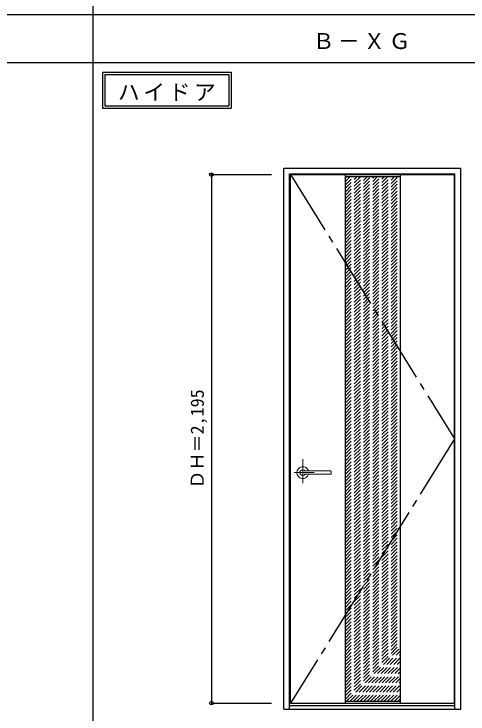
# Model space of a CAD drawing. Units: millimetres, scale not verified. Extents: x -6000 to 5700, y -4307 to 4175.
# Drawn here: x 878 to 2763, y -2721 to 186 of the extents above; entities that cross this region are included whole.
import ezdxf
from ezdxf.enums import TextEntityAlignment as Align

# ---------------------------------------------------------------- set-up
doc = ezdxf.new("R2010")
doc.units = ezdxf.units.MM
doc.header["$LTSCALE"] = 30
doc.header["$PDMODE"] = 32
doc.header["$PDSIZE"] = 15
for name, pattern in [('CHAIN1', [8, 5, -1, 1, -1]), ('CHAIN2', [12, 9, -1, 1, -1]), ('DASHED1', [1.8, 1.2, -0.6])]:
    doc.linetypes.add(name, pattern=pattern)
for name, color, linetype in [('0-2_扉', 3, 'Continuous'), ('0-3_仕上げ', 3, 'Continuous'), ('0-4_枠', 3, 'Continuous'), ('0-7', 7, 'CHAIN2'), ('0-A_文字', 7, 'Continuous'), ('0-B_寸法', 7, 'Continuous'), ('0-C_ハッチ', 4, 'DASHED1'), ('F-1_枠', 6, 'Continuous')]:
    doc.layers.add(name, color=color, linetype=linetype)
doc.layers.add('0-5_レバー', color=7, linetype='Continuous', lineweight=18)
doc.styles.add('ＭＳ ゴシック', font='')
doc.styles.get('ＭＳ ゴシック').set_extended_font_data('MS Gothic')

msp = doc.modelspace()

# ---------------------------------------------------------------- linework, layer by layer
at = {"layer": '0-2_扉'}
for p, q in [((2026.4, -481.25), (2706.4, -481.25)), ((2026.4, -2676.25), (2026.4, -481.25)), ((2706.4, -2676.25), (2706.4, -481.25)), ((2026.4, -2676.25), (2706.4, -2676.25))]:
    msp.add_line(p, q, dxfattribs=at)
at = {"layer": '0-3_仕上げ'}
for p, q in [((2252.4, -481.25), (2252.4, -2676.25)), ((2480.4, -481.25), (2480.4, -2676.25))]:
    msp.add_line(p, q, dxfattribs=at)
at = {"layer": '0-3_仕上げ', "color": 7}
for p, q in [((2252.4, -489.25), (2480.4, -489.25)), ((2252.4, -2668.25), (2480.4, -2668.25))]:
    msp.add_line(p, q, dxfattribs=at)
at = {"layer": '0-4_枠'}
for p, q in [((1997.4, -454.25), (2732.4, -454.25)), ((1997.4, -2701.25), (1997.4, -454.25)), ((2732.4, -2701.25), (2732.4, -454.25)), ((2021.4, -478.25), (2708.4, -478.25)), ((2021.4, -2701.25), (2021.4, -478.25)), ((2708.4, -2701.25), (2708.4, -478.25)), ((1997.4, -2701.25), (2732.4, -2701.25)), ((2021.4, -2686.25), (2708.4, -2686.25))]:
    msp.add_line(p, q, dxfattribs=at)
at = {"layer": '0-5_レバー', "color": 4, "linetype": 'CHAIN1'}
for p, q in [((2076.9, -1662.29), (2076.9, -1762.14)), ((2123.7, -1718.75), (2040.68, -1718.75))]:
    msp.add_line(p, q, dxfattribs=at)
at = {"layer": '0-5_レバー'}
for q in [(2193.9, -1713.26), (2193.9, -1724.25)]:
    msp.add_line((2193.9, -1718.75), q, dxfattribs=at)
for points in [[(2086.86, -1711.76), (2086.09, -1710.97), (2084.12, -1709.6), (2081.88, -1708.59), (2079.44, -1707.96), (2076.9, -1707.75), (2074.36, -1707.96), (2071.93, -1708.59), (2069.68, -1709.6), (2067.71, -1710.97), (2066.09, -1712.64), (2064.89, -1714.54), (2064.15, -1716.6), (2063.9, -1718.75), (2064.15, -1720.9), (2064.89, -1722.96), (2066.09, -1724.86), (2067.71, -1726.53), (2069.68, -1727.9), (2071.93, -1728.91), (2074.36, -1729.54), (2076.9, -1729.75), (2079.44, -1729.54), (2081.88, -1728.91), (2084.12, -1727.9), (2086.09, -1726.53), (2086.86, -1725.74)], [(2192.4, -1711.75), (2182.67, -1711.75), (2172.49, -1711.75), (2162.89, -1711.75), (2153.9, -1711.75), (2145.49, -1711.75), (2137.68, -1711.75), (2130.86, -1711.75), (2124.56, -1711.75), (2118.8, -1711.75), (2113.55, -1711.75), (2108.76, -1711.75), (2104.11, -1711.75), (2099.9, -1711.75), (2096.15, -1711.75), (2094.15, -1711.75), (2092.3, -1711.75), (2090.29, -1711.76), (2087.88, -1711.76), (2086.39, -1711.76), (2084.85, -1711.76), (2083.33, -1711.76), (2082.23, -1711.76), (2081.77, -1711.76), (2081.77, -1711.77)], [(2192.4, -1711.75), (2183.32, -1711.75), (2182.92, -1711.75)], [(2081.92, -1725.74), (2082.05, -1725.74), (2082.49, -1725.74), (2083.21, -1725.74), (2084.23, -1725.74), (2085.49, -1725.74), (2086.84, -1725.74), (2089.7, -1725.74), (2092.68, -1725.75), (2095.7, -1725.75), (2098.74, -1725.75), (2101.81, -1725.75), (2104.89, -1725.75), (2108.89, -1725.75), (2113.3, -1725.75), (2118.27, -1725.75), (2123.8, -1725.75), (2129.89, -1725.75), (2136.54, -1725.75), (2143.75, -1725.75), (2152.34, -1725.75), (2161.6, -1725.75), (2171.54, -1725.75), (2182.15, -1725.75), (2192.4, -1725.75)]]:
    msp.add_lwpolyline(points, dxfattribs=at)
for centre, radius, start, end in [((2076.9, -1718.75), 24.55, 16.59952, 343.36736), ((2192.4, -1713.25), 1.5, 0.00847, 89.9163), ((2192.4, -1713.25), 1.5, 360, 90.17419), ((2192.4, -1724.25), 1.5, 270.16419, 0), ((2192.4, -1724.25), 1.5, 269.91059, 359.99153)]:
    msp.add_arc(centre, radius, start, end, dxfattribs=at)
at = {"layer": '0-7'}
msp.add_lwpolyline([(2026.4, -481.25), (2706.4, -1578.75), (2026.4, -2676.25)], dxfattribs=at)
at = {"layer": '0-A_文字'}
for p, q in [((1244.8, -55.5), (1244.8, -205.5)), ((1254.8, -65.5), (1769.13, -65.5)), ((1769.13, -65.5), (1769.13, -195.5)), ((1244.8, -205.5), (1779.13, -205.5))]:
    msp.add_line(p, q, dxfattribs=at)
for points in [[(1244.8, -55.5), (1779.13, -55.5), (1779.13, -205.5)], [(1254.8, -65.5), (1254.8, -195.5), (1769.13, -195.5)]]:
    msp.add_lwpolyline(points, dxfattribs=at)
at = {"layer": '0-B_寸法', "color": 4}
for p, q in [((1697.4, -481.25), (1947.4, -481.25)), ((1697.4, -481.25), (1697.4, -2676.25)), ((1697.4, -2676.25), (1947.4, -2676.25))]:
    msp.add_line(p, q, dxfattribs=at)
at = {"layer": '0-B_寸法'}
for p in [(1697.4, -481.25), (1697.4, -2676.25)]:
    msp.add_point(p, dxfattribs=at)
at = {"layer": '0-C_ハッチ'}
for p, q in [((2252.4, -708.94), (2472.09, -489.25)), ((2252.4, -694.8), (2457.95, -489.25)), ((2252.4, -680.66), (2443.81, -489.25)), ((2252.4, -666.52), (2429.67, -489.25)), ((2252.4, -652.38), (2415.53, -489.25)), ((2252.4, -638.23), (2401.38, -489.25)), ((2252.4, -624.09), (2387.24, -489.25)), ((2252.4, -609.95), (2373.1, -489.25)), ((2252.4, -595.81), (2358.96, -489.25)), ((2252.4, -581.67), (2344.82, -489.25)), ((2252.4, -567.52), (2330.67, -489.25)), ((2252.4, -553.38), (2316.53, -489.25)), ((2252.4, -539.24), (2302.39, -489.25)), ((2252.4, -525.1), (2288.25, -489.25)), ((2252.4, -510.95), (2274.1, -489.25)), ((2252.4, -496.81), (2259.96, -489.25)), ((2252.4, -723.09), (2480.4, -495.09)), ((2252.4, -737.23), (2480.4, -509.23)), ((2252.4, -751.37), (2480.4, -523.37)), ((2252.4, -765.51), (2480.4, -537.51)), ((2252.4, -779.66), (2480.4, -551.66)), ((2252.4, -793.8), (2480.4, -565.8)), ((2252.4, -807.94), (2480.4, -579.94)), ((2252.4, -822.08), (2480.4, -594.08)), ((2252.4, -836.22), (2480.4, -608.22)), ((2252.4, -850.37), (2480.4, -622.37)), ((2252.4, -864.51), (2480.4, -636.51)), ((2252.4, -878.65), (2480.4, -650.65)), ((2252.4, -892.79), (2480.4, -664.79)), ((2252.4, -906.93), (2480.4, -678.93)), ((2252.4, -921.08), (2480.4, -693.08)), ((2252.4, -935.22), (2480.4, -707.22)), ((2252.4, -949.36), (2480.4, -721.36)), ((2252.4, -963.5), (2480.4, -735.5)), ((2252.4, -977.65), (2480.4, -749.65)), ((2252.4, -991.79), (2480.4, -763.79)), ((2252.4, -1005.93), (2480.4, -777.93)), ((2252.4, -1020.07), (2480.4, -792.07)), ((2252.4, -1034.21), (2480.4, -806.21)), ((2252.4, -1048.36), (2480.4, -820.36)), ((2252.4, -1062.5), (2480.4, -834.5)), ((2252.4, -1076.64), (2480.4, -848.64)), ((2252.4, -1090.78), (2480.4, -862.78)), ((2252.4, -1104.92), (2480.4, -876.92)), ((2252.4, -1119.07), (2480.4, -891.07)), ((2252.4, -1133.21), (2480.4, -905.21)), ((2252.4, -1147.35), (2480.4, -919.35)), ((2252.4, -1161.49), (2480.4, -933.49)), ((2252.4, -1175.64), (2480.4, -947.64)), ((2252.4, -1189.78), (2480.4, -961.78)), ((2252.4, -1203.92), (2480.4, -975.92)), ((2252.4, -1218.06), (2480.4, -990.06)), ((2252.4, -1232.2), (2480.4, -1004.2)), ((2252.4, -1246.35), (2480.4, -1018.35)), ((2252.4, -1260.49), (2480.4, -1032.49)), ((2252.4, -1274.63), (2480.4, -1046.63)), ((2252.4, -1288.77), (2480.4, -1060.77)), ((2252.4, -1302.91), (2480.4, -1074.91)), ((2252.4, -1317.06), (2480.4, -1089.06)), ((2252.4, -1331.2), (2480.4, -1103.2)), ((2252.4, -1345.34), (2480.4, -1117.34)), ((2252.4, -1359.48), (2480.4, -1131.48)), ((2252.4, -1373.62), (2480.4, -1145.62)), ((2252.4, -1387.77), (2480.4, -1159.77)), ((2252.4, -1401.91), (2480.4, -1173.91)), ((2252.4, -1416.05), (2480.4, -1188.05)), ((2252.4, -1430.19), (2480.4, -1202.19)), ((2252.4, -1444.34), (2480.4, -1216.34)), ((2252.4, -1458.48), (2480.4, -1230.48)), ((2252.4, -1472.62), (2480.4, -1244.62)), ((2252.4, -1486.76), (2480.4, -1258.76)), ((2252.4, -1500.9), (2480.4, -1272.9)), ((2252.4, -1515.05), (2480.4, -1287.05)), ((2252.4, -1529.19), (2480.4, -1301.19)), ((2252.4, -1543.33), (2480.4, -1315.33)), ((2252.4, -1557.47), (2480.4, -1329.47)), ((2252.4, -1571.61), (2480.4, -1343.61)), ((2252.4, -1585.76), (2480.4, -1357.76)), ((2252.4, -1599.9), (2480.4, -1371.9)), ((2252.4, -1614.04), (2480.4, -1386.04)), ((2252.4, -1628.18), (2480.4, -1400.18)), ((2252.4, -1642.33), (2480.4, -1414.33)), ((2252.4, -1656.47), (2480.4, -1428.47)), ((2252.4, -1670.61), (2480.4, -1442.61)), ((2252.4, -1684.75), (2480.4, -1456.75)), ((2252.4, -1698.89), (2480.4, -1470.89)), ((2252.4, -1713.04), (2480.4, -1485.04)), ((2252.4, -1727.18), (2480.4, -1499.18)), ((2252.4, -1741.32), (2480.4, -1513.32)), ((2252.4, -1755.46), (2480.4, -1527.46)), ((2252.4, -1769.6), (2480.4, -1541.6)), ((2252.4, -1783.75), (2480.4, -1555.75)), ((2252.4, -1797.89), (2480.4, -1569.89)), ((2252.4, -1812.03), (2480.4, -1584.03)), ((2252.4, -1826.17), (2480.4, -1598.17)), ((2252.4, -1840.32), (2480.4, -1612.32)), ((2252.4, -1854.46), (2480.4, -1626.46)), ((2252.4, -1868.6), (2480.4, -1640.6)), ((2252.4, -1882.74), (2480.4, -1654.74)), ((2252.4, -1896.88), (2480.4, -1668.88)), ((2252.4, -1911.03), (2480.4, -1683.03)), ((2252.4, -1925.17), (2480.4, -1697.17)), ((2252.4, -1939.31), (2480.4, -1711.31)), ((2252.4, -1953.45), (2480.4, -1725.45)), ((2252.4, -1967.59), (2480.4, -1739.59)), ((2252.4, -1981.74), (2480.4, -1753.74)), ((2252.4, -1995.88), (2480.4, -1767.88)), ((2252.4, -2010.02), (2480.4, -1782.02)), ((2252.4, -2024.16), (2480.4, -1796.16)), ((2252.4, -2038.31), (2480.4, -1810.31)), ((2252.4, -2052.45), (2480.4, -1824.45)), ((2252.4, -2066.59), (2480.4, -1838.59)), ((2252.4, -2080.73), (2480.4, -1852.73)), ((2252.4, -2094.87), (2480.4, -1866.87)), ((2252.4, -2109.02), (2480.4, -1881.02)), ((2252.4, -2123.16), (2480.4, -1895.16)), ((2252.4, -2137.3), (2480.4, -1909.3)), ((2252.4, -2151.44), (2480.4, -1923.44)), ((2252.4, -2165.58), (2480.4, -1937.58)), ((2252.4, -2179.73), (2480.4, -1951.73)), ((2252.4, -2193.87), (2480.4, -1965.87)), ((2252.4, -2208.01), (2480.4, -1980.01)), ((2252.4, -2222.15), (2480.4, -1994.15)), ((2252.4, -2236.3), (2480.4, -2008.3)), ((2252.4, -2250.44), (2480.4, -2022.44)), ((2252.4, -2264.58), (2480.4, -2036.58)), ((2252.4, -2278.72), (2480.4, -2050.72)), ((2252.4, -2292.86), (2480.4, -2064.86)), ((2252.4, -2307.01), (2480.4, -2079.01)), ((2252.4, -2321.15), (2480.4, -2093.15)), ((2252.4, -2335.29), (2480.4, -2107.29)), ((2252.4, -2349.43), (2480.4, -2121.43)), ((2252.4, -2363.57), (2480.4, -2135.57)), ((2252.4, -2377.72), (2480.4, -2149.72)), ((2252.4, -2391.86), (2480.4, -2163.86)), ((2252.4, -2406), (2480.4, -2178)), ((2252.4, -2420.14), (2480.4, -2192.14)), ((2252.4, -2434.29), (2480.4, -2206.29)), ((2252.4, -2448.43), (2480.4, -2220.43)), ((2252.4, -2462.57), (2480.4, -2234.57)), ((2252.4, -2476.71), (2480.4, -2248.71)), ((2252.4, -2490.85), (2480.4, -2262.85)), ((2252.4, -2505), (2480.4, -2277)), ((2252.4, -2519.14), (2480.4, -2291.14)), ((2252.4, -2533.28), (2480.4, -2305.28)), ((2252.4, -2547.42), (2480.4, -2319.42)), ((2252.4, -2561.56), (2480.4, -2333.56)), ((2252.4, -2575.71), (2480.4, -2347.71)), ((2252.4, -2589.85), (2480.4, -2361.85)), ((2252.4, -2603.99), (2480.4, -2375.99)), ((2252.4, -2618.13), (2480.4, -2390.13)), ((2252.4, -2632.27), (2480.4, -2404.27)), ((2252.4, -2646.42), (2480.4, -2418.42)), ((2252.4, -2660.56), (2480.4, -2432.56)), ((2258.85, -2668.25), (2480.4, -2446.7)), ((2272.99, -2668.25), (2480.4, -2460.84)), ((2287.14, -2668.25), (2480.4, -2474.99)), ((2301.28, -2668.25), (2480.4, -2489.13)), ((2315.42, -2668.25), (2480.4, -2503.27)), ((2329.56, -2668.25), (2480.4, -2517.41)), ((2343.7, -2668.25), (2480.4, -2531.55)), ((2357.85, -2668.25), (2480.4, -2545.7)), ((2371.99, -2668.25), (2480.4, -2559.84)), ((2386.13, -2668.25), (2480.4, -2573.98)), ((2400.27, -2668.25), (2480.4, -2588.12)), ((2414.42, -2668.25), (2480.4, -2602.26)), ((2428.56, -2668.25), (2480.4, -2616.41)), ((2442.7, -2668.25), (2480.4, -2630.55)), ((2456.84, -2668.25), (2480.4, -2644.69)), ((2470.98, -2668.25), (2480.4, -2658.83))]:
    msp.add_line(p, q, dxfattribs=at)
at = {"layer": 'F-1_枠'}
for p, q in [((1204.8, 4175), (1204.8, -3790)), ((-6000, 184.5), (5700, 184.5)), ((-6000, -15.5), (5700, -15.5))]:
    msp.add_line(p, q, dxfattribs=at)

# ---------------------------------------------------------------- texts
at = {"layer": '0-A_文字', "char_height": 65.98, "attachment_point": 7, "style": 'ＭＳ ゴシック'}
for s, insert in [('\\T1.17;Ｂ－ＸＧ', (2118.1, 39.5)), ('\\T1.17;ハイドア', (1309.46, -175.5))]:
    msp.add_mtext(s, dxfattribs=dict(at, insert=insert))
at = {"layer": '0-B_寸法', "style": 'ＭＳ ゴシック'}
msp.add_text('ＤＨ＝2,195', height=54.99, rotation=90, dxfattribs=at).set_placement((1682.4, -1785), align=Align.BOTTOM_LEFT)

doc.saveas('drawing.dxf')
